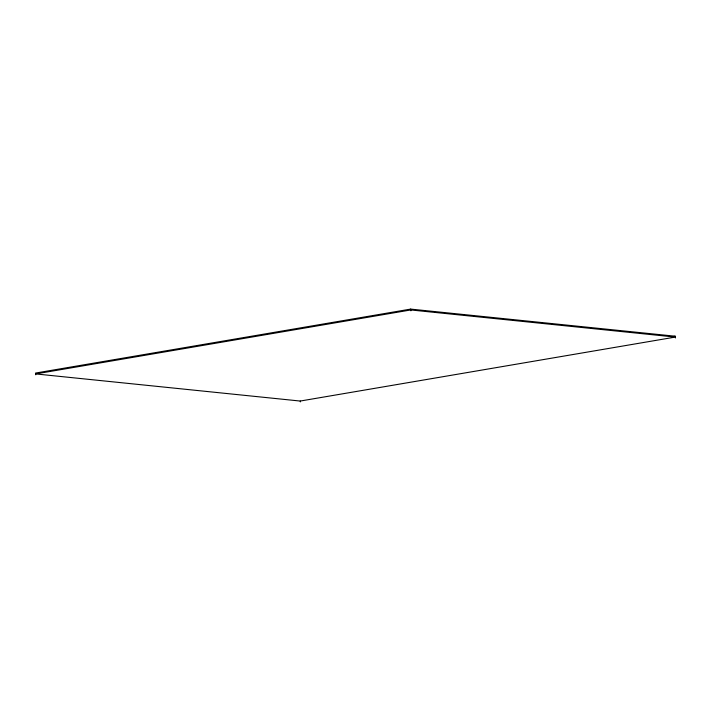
<?xml version="1.0" encoding="UTF-8"?>
<svg xmlns="http://www.w3.org/2000/svg" width="711" height="711" viewBox="0 0 711 711"><rect width="100%" height="100%" fill="white"/><g stroke="black" fill="none" stroke-linecap="round" stroke-linejoin="round"><path stroke-width="1.07" d="M675.45 337.938L675.21 336.214L410.665 309.098L35.55 373.062L35.79 374.786M673.024 336.587L675.21 336.214M300.211 401.048L675.334 337.076L410.789 309.952L35.666 373.924L300.211 401.048L300.335 401.902M410.665 309.098L410.905 310.814"/></g></svg>
